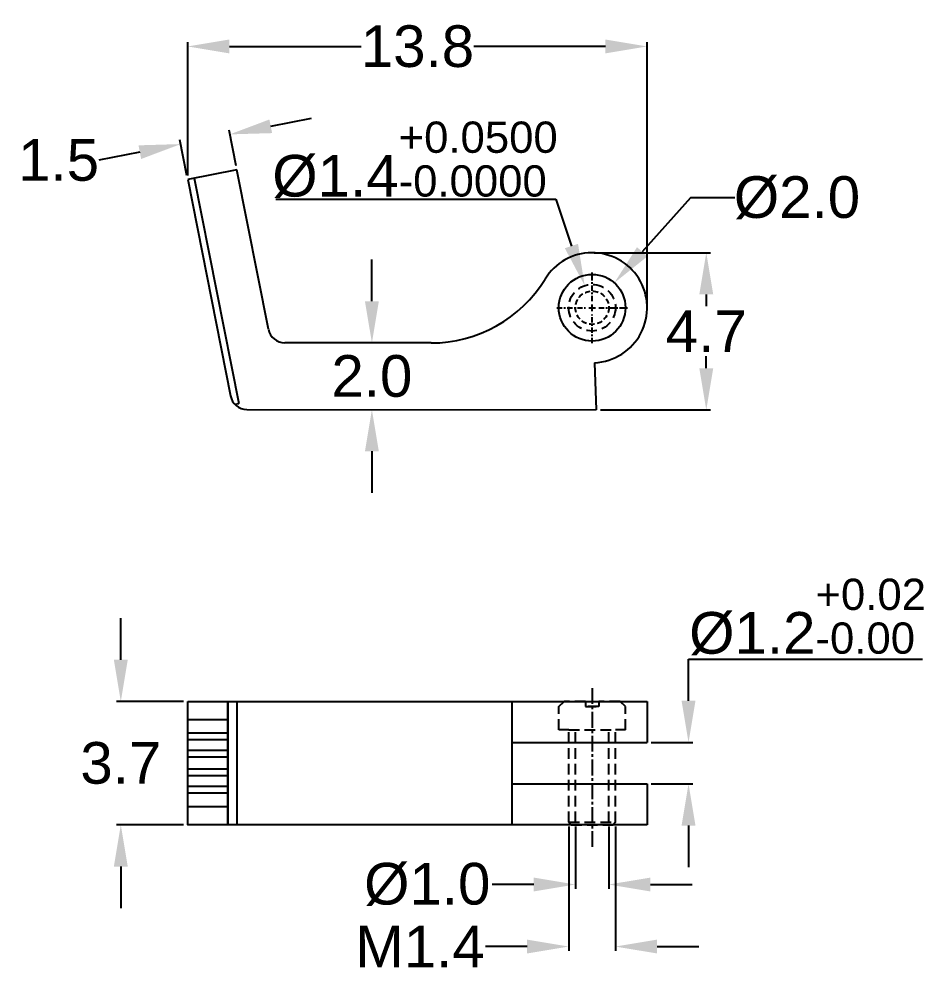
# Model space of a CAD drawing. Header units: millimetres. Extents: x 1186 to 2336, y 1181 to 1549.
# Drawn here: x 1951.5 to 2005.6, y 1327.1 to 1384.3 of the extents above; entities that cross this region are included whole.
import ezdxf

# ---------------------------------------------------------------- set-up
doc = ezdxf.new("R2010")
doc.units = ezdxf.units.MM
for name, pattern in [('CENTER', [50.8, 31.75, -6.35, 6.35, -6.35]), ('CENTER2', [28.575, 19.05, -3.175, 3.175, -3.175]), ('HIDDEN', [9.525, 6.35, -3.175]), ('HIDDEN2', [0.1875, 0.125, -0.0625])]:
    doc.linetypes.add(name, pattern=pattern)
for name, color, linetype in [('Center Line', 2, 'CENTER2'), ('Dimension', 3, 'Continuous'), ('Hidden Line', 1, 'HIDDEN2')]:
    doc.layers.add(name, color=color, linetype=linetype)
doc.styles.get("Standard").update_dxf_attribs({"font": 'arial.ttf'})
doc.dimstyles.get("Standard").update_dxf_attribs({"dimtxt": 0.18, "dimasz": 0.18, "dimexe": 0.18, "dimexo": 0.0625, "dimgap": 0.09, "dimtad": 0, "dimtih": 1, "dimtoh": 1, "dimdec": 4, "dimzin": 0, "dimdsep": 46, "dimtxsty": 'Standard', "dimcen": 0.09, "dimadec": 0, "dimazin": 0, "dimtfac": 1, "dimtdec": 4, "dimtofl": 0, "dimtmove": 0, "dimatfit": 3, "dimfxl": 1, "dimtolj": 1, "dimtzin": 0, "dimarcsym": 0})
doc.dimstyles.new('Standard$0', dxfattribs={"dimtxt": 2.3, "dimasz": 2, "dimexe": 1, "dimexo": 1, "dimgap": 1, "dimtad": 0, "dimtih": 1, "dimtoh": 1, "dimdec": 1, "dimzin": 0, "dimdsep": 46, "dimtxsty": 'Standard', "dimcen": 0, "dimclrd": 4, "dimclre": 4, "dimclrt": 4, "dimadec": 1, "dimazin": 0, "dimtfac": 1, "dimtdec": 1, "dimtofl": 0, "dimtmove": 0, "dimatfit": 0, "dimfxl": 1, "dimtolj": 1, "dimtzin": 0, "dimarcsym": 0})

# ---------------------------------------------------------------- blocks, each defined once
blk = doc.blocks.new('*U146')
at = {"color": 0, "linetype": 'CENTER', "ltscale": 0.01, "transparency": 16777216}
for p, q in [((0, 0.4), (0, 2.12)), ((-2.12, 0), (-0.4, 0)), ((0.4, 0), (2.12, 0)), ((0, -2.12), (0, -0.4))]:
    blk.add_line(p, q, dxfattribs=at)
at = {"color": 0, "linetype": 'Continuous', "ltscale": 0.01, "transparency": 16777216}
for p, q in [((-0.2, 0), (0.2, 0)), ((0, -0.2), (0, 0.2))]:
    blk.add_line(p, q, dxfattribs=at)
blk = doc.blocks.new('*D210')
at = {"layer": 'Defpoints', "color": 0, "transparency": 16777216}
for p in [(1961.146, 1376.833), (1964.51, 1375.288), (1961.567, 1374.707)]:
    blk.add_point(p, dxfattribs=at)
at = {"layer": 'Dimension', "color": 3, "lineweight": -2, "transparency": 16777216}
for p, q in [((1966.542, 1377.899), (1968.995, 1378.384)), ((1964.461, 1375.533), (1964.041, 1377.66)), ((1961.518, 1374.952), (1961.098, 1377.079)), ((1958.694, 1376.349), (1956.241, 1375.864))]:
    blk.add_line(p, q, dxfattribs=at)
at = {"layer": 'Dimension', "color": 3, "transparency": 16777216}
for points in [[(1966.461, 1378.308), (1966.623, 1377.49), (1964.09, 1377.415)], [(1958.613, 1376.757), (1958.775, 1375.94), (1961.146, 1376.833)]]:
    blk.add_solid(points, dxfattribs=at)
at = {"layer": 'Dimension', "transparency": 16777216, "insert": (1953.824, 1375.864), "char_height": 2.5, "attachment_point": 5}
blk.add_mtext('\\A1;1.5', dxfattribs=at)
blk = doc.blocks.new('*D211')
at = {"layer": 'Defpoints', "color": 0, "transparency": 16777216}
for p in [(1989.107, 1340.941), (1989.107, 1338.461), (1991.587, 1338.461)]:
    blk.add_point(p, dxfattribs=at)
at = {"layer": 'Dimension', "color": 3, "lineweight": -2, "transparency": 16777216}
for p, q in [((1991.587, 1343.441), (1991.587, 1345.941)), ((1991.587, 1345.941), (2005.611, 1345.941)), ((1989.357, 1340.941), (1991.837, 1340.941)), ((1989.357, 1338.461), (1991.837, 1338.461)), ((1991.587, 1335.961), (1991.587, 1333.461))]:
    blk.add_line(p, q, dxfattribs=at)
at = {"layer": 'Dimension', "color": 3, "transparency": 16777216}
for points in [[(1991.17, 1343.441), (1992.003, 1343.441), (1991.587, 1340.941)], [(1991.17, 1335.961), (1992.003, 1335.961), (1991.587, 1338.461)]]:
    blk.add_solid(points, dxfattribs=at)
at = {"layer": 'Dimension', "transparency": 16777216, "insert": (1998.724, 1348.469), "char_height": 2.5, "attachment_point": 5}
blk.add_mtext('%%c1.2{\\H1.875;\\S+0.02^ -0.00;}', dxfattribs=at)
blk = doc.blocks.new('*D212')
at = {"layer": 'Defpoints', "color": 0, "transparency": 16777216}
for p in [(1985.673, 1370.316), (1992.651, 1370.316), (1986.054, 1360.891)]:
    blk.add_point(p, dxfattribs=at)
at = {"layer": 'Dimension', "color": 3, "lineweight": -2, "transparency": 16777216}
for p, q in [((1985.923, 1370.316), (1992.901, 1370.316)), ((1992.651, 1367.816), (1992.651, 1367.104)), ((1992.651, 1363.391), (1992.651, 1364.104)), ((1986.304, 1360.891), (1992.901, 1360.891))]:
    blk.add_line(p, q, dxfattribs=at)
at = {"layer": 'Dimension', "color": 3, "transparency": 16777216}
for points in [[(1992.234, 1367.816), (1993.068, 1367.816), (1992.651, 1370.316)], [(1992.234, 1363.391), (1993.068, 1363.391), (1992.651, 1360.891)]]:
    blk.add_solid(points, dxfattribs=at)
at = {"layer": 'Dimension', "transparency": 16777216, "insert": (1992.651, 1365.604), "char_height": 2.5, "attachment_point": 5}
blk.add_mtext('\\A1;4.7', dxfattribs=at)
blk = doc.blocks.new('*D213')
at = {"layer": 'Defpoints', "color": 0, "transparency": 16777216}
for p in [(1961.567, 1382.689), (1961.567, 1374.707), (1989.107, 1367.019)]:
    blk.add_point(p, dxfattribs=at)
at = {"layer": 'Dimension', "color": 3, "lineweight": -2, "transparency": 16777216}
for p, q in [((1961.567, 1374.957), (1961.567, 1382.939)), ((1964.067, 1382.689), (1971.955, 1382.689)), ((1986.607, 1382.689), (1978.718, 1382.689)), ((1989.107, 1367.269), (1989.107, 1382.939))]:
    blk.add_line(p, q, dxfattribs=at)
at = {"layer": 'Dimension', "color": 3, "transparency": 16777216}
for points in [[(1964.067, 1383.105), (1964.067, 1382.272), (1961.567, 1382.689)], [(1986.607, 1383.105), (1986.607, 1382.272), (1989.107, 1382.689)]]:
    blk.add_solid(points, dxfattribs=at)
at = {"layer": 'Dimension', "transparency": 16777216, "insert": (1975.337, 1382.689), "char_height": 2.5, "attachment_point": 5}
blk.add_mtext('\\A1;13.8', dxfattribs=at)
blk = doc.blocks.new('*D197')
at = {"layer": 'Defpoints', "color": 0, "transparency": 16777216}
for p in [(1961.567, 1343.401), (1957.554, 1336.001), (1961.567, 1336.001)]:
    blk.add_point(p, dxfattribs=at)
at = {"layer": 'Dimension', "color": 3, "lineweight": -2, "transparency": 16777216}
for p, q in [((1957.554, 1345.901), (1957.554, 1348.401)), ((1961.317, 1343.401), (1957.304, 1343.401)), ((1961.317, 1336.001), (1957.304, 1336.001)), ((1957.554, 1333.501), (1957.554, 1331.001))]:
    blk.add_line(p, q, dxfattribs=at)
at = {"layer": 'Dimension', "color": 3, "transparency": 16777216}
for points in [[(1957.138, 1345.901), (1957.971, 1345.901), (1957.554, 1343.401)], [(1957.138, 1333.501), (1957.971, 1333.501), (1957.554, 1336.001)]]:
    blk.add_solid(points, dxfattribs=at)
at = {"layer": 'Dimension', "transparency": 16777216, "insert": (1957.554, 1339.701), "char_height": 2.5, "attachment_point": 5}
blk.add_mtext('\\A1;3.7', dxfattribs=at)
blk = doc.blocks.new('*D198')
at = {"layer": 'Defpoints', "color": 0, "transparency": 16777216}
for p in [(1987.141, 1368.509), (1984.472, 1365.529)]:
    blk.add_point(p, dxfattribs=at)
at = {"layer": 'Dimension', "color": 0, "lineweight": -2, "transparency": 16777216}
for p, q in [((1991.708, 1373.607), (1988.809, 1370.371)), ((1994.368, 1373.607), (1991.708, 1373.607)), ((1985.717, 1367.019), (1985.897, 1367.019)), ((1985.807, 1366.929), (1985.807, 1367.109))]:
    blk.add_line(p, q, dxfattribs=at)
at = {"layer": 'Dimension', "color": 0, "transparency": 16777216}
blk.add_solid([(1988.499, 1370.649), (1989.119, 1370.093), (1987.141, 1368.509)], dxfattribs=at)
at = {"layer": 'Dimension', "color": 0, "transparency": 16777216, "insert": (1998.09, 1373.607), "char_height": 2.5, "attachment_point": 5}
blk.add_mtext('\\A1;%%c2.0', dxfattribs=at)
blk = doc.blocks.new('*D199')
at = {"layer": 'Defpoints', "color": 0, "transparency": 16777216}
for p in [(1985.362, 1368.346), (1986.251, 1365.691)]:
    blk.add_point(p, dxfattribs=at)
at = {"layer": 'Dimension', "color": 0, "lineweight": -2, "transparency": 16777216}
for p, q in [((1966.84, 1373.52), (1983.63, 1373.52)), ((1983.63, 1373.52), (1984.568, 1370.717)), ((1985.717, 1367.019), (1985.897, 1367.019)), ((1985.807, 1366.929), (1985.807, 1367.109))]:
    blk.add_line(p, q, dxfattribs=at)
at = {"layer": 'Dimension', "color": 0, "transparency": 16777216}
blk.add_solid([(1984.963, 1370.849), (1984.173, 1370.585), (1985.362, 1368.346)], dxfattribs=at)
at = {"layer": 'Dimension', "color": 0, "transparency": 16777216, "insert": (1975.19, 1375.887), "char_height": 2.5, "attachment_point": 5}
blk.add_mtext('%%c1.4{\\H1.875;\\S+0.0500^ -0.0000;}', dxfattribs=at)
blk = doc.blocks.new('*D200')
at = {"layer": 'Defpoints', "color": 0, "transparency": 16777216}
for p in [(1984.807, 1336.16), (1986.807, 1336.16), (1984.807, 1332.424)]:
    blk.add_point(p, dxfattribs=at)
at = {"layer": 'Dimension', "color": 3, "lineweight": -2, "transparency": 16777216}
for p, q in [((1984.807, 1335.91), (1984.807, 1332.174)), ((1986.807, 1335.91), (1986.807, 1332.174)), ((1982.307, 1332.424), (1979.807, 1332.424)), ((1989.307, 1332.424), (1991.807, 1332.424))]:
    blk.add_line(p, q, dxfattribs=at)
at = {"layer": 'Dimension', "color": 3, "transparency": 16777216}
for points in [[(1982.307, 1332.84), (1982.307, 1332.007), (1984.807, 1332.424)], [(1989.307, 1332.84), (1989.307, 1332.007), (1986.807, 1332.424)]]:
    blk.add_solid(points, dxfattribs=at)
at = {"layer": 'Dimension', "transparency": 16777216, "insert": (1975.925, 1332.424), "char_height": 2.5, "attachment_point": 5}
blk.add_mtext('\\A1;%%C1.0', dxfattribs=at)
blk = doc.blocks.new('*D201')
at = {"layer": 'Defpoints', "color": 0, "transparency": 16777216}
for p in [(1984.407, 1336.16), (1987.207, 1336.16), (1984.407, 1328.702)]:
    blk.add_point(p, dxfattribs=at)
at = {"layer": 'Dimension', "color": 3, "lineweight": -2, "transparency": 16777216}
for p, q in [((1984.407, 1335.91), (1984.407, 1328.452)), ((1987.207, 1335.91), (1987.207, 1328.452)), ((1981.907, 1328.702), (1979.407, 1328.702)), ((1989.707, 1328.702), (1992.207, 1328.702))]:
    blk.add_line(p, q, dxfattribs=at)
at = {"layer": 'Dimension', "color": 3, "transparency": 16777216}
for points in [[(1981.907, 1329.119), (1981.907, 1328.286), (1984.407, 1328.702)], [(1989.707, 1329.119), (1989.707, 1328.286), (1987.207, 1328.702)]]:
    blk.add_solid(points, dxfattribs=at)
at = {"layer": 'Dimension', "transparency": 16777216, "insert": (1975.488, 1328.702), "char_height": 2.5, "attachment_point": 5}
blk.add_mtext('\\A1;M1.4', dxfattribs=at)
blk = doc.blocks.new('*D202')
at = {"layer": 'Defpoints', "color": 0, "transparency": 16777216}
for p in [(1972.611, 1364.909), (1972.606, 1360.909), (1972.606, 1360.909)]:
    blk.add_point(p, dxfattribs=at)
at = {"layer": 'Dimension', "color": 3, "lineweight": -2, "transparency": 16777216}
for p, q in [((1972.606, 1367.409), (1972.606, 1369.909)), ((1972.361, 1364.909), (1972.356, 1364.909)), ((1972.606, 1358.409), (1972.606, 1355.909))]:
    blk.add_line(p, q, dxfattribs=at)
at = {"layer": 'Dimension', "color": 3, "transparency": 16777216}
for points in [[(1972.189, 1367.409), (1973.022, 1367.409), (1972.606, 1364.909)], [(1972.189, 1358.409), (1973.022, 1358.409), (1972.606, 1360.909)]]:
    blk.add_solid(points, dxfattribs=at)
at = {"layer": 'Dimension', "transparency": 16777216, "insert": (1972.606, 1362.909), "char_height": 2.5, "attachment_point": 5}
blk.add_mtext('\\A1;2.0', dxfattribs=at)

msp = doc.modelspace()

# ---------------------------------------------------------------- linework, layer by layer
for p, q in [((1964.50964, 1375.28823), (1961.56653, 1374.70679)), ((1966.39951, 1365.72223), (1964.50964, 1375.28823)), ((1961.56653, 1374.70679), (1964.13118, 1361.72521)), ((1961.95895, 1374.78431), (1964.62883, 1361.27008)), ((1976.1497, 1364.90448), (1967.37923, 1364.91604)), ((1985.95731, 1363.72238), (1986.05438, 1360.89142)), ((1964.39361, 1361.22361), (1964.62883, 1361.27008)), ((1965.1109, 1360.91903), (1986.05438, 1360.89142)), ((1961.56653, 1343.40124), (1989.10651, 1343.40124)), ((1961.56653, 1336.00124), (1961.56653, 1343.40124)), ((1963.96653, 1336.00124), (1963.96653, 1343.40124)), ((1964.52784, 1336.00124), (1964.52784, 1343.40124)), ((1981.00651, 1336.00124), (1981.00651, 1343.40124)), ((1989.10651, 1343.40124), (1989.10651, 1340.94124)), ((1963.96653, 1342.31025), (1961.56653, 1342.31025)), ((1963.96653, 1341.51025), (1961.56653, 1341.51025)), ((1963.96653, 1341.11025), (1961.56653, 1341.11025)), ((1981.00651, 1340.94124), (1989.10651, 1340.94124)), ((1963.96653, 1340.45639), (1961.56653, 1340.45639)), ((1963.96653, 1340.05639), (1961.56653, 1340.05639)), ((1963.96653, 1339.3461), (1961.56653, 1339.3461)), ((1963.96653, 1338.9461), (1961.56653, 1338.9461)), ((1981.00651, 1338.46124), (1989.10651, 1338.46124)), ((1989.10651, 1338.46124), (1989.10651, 1336.00124)), ((1963.96653, 1338.31025), (1961.56653, 1338.31025)), ((1963.96653, 1337.89223), (1961.56653, 1337.89223)), ((1963.96653, 1337.09223), (1961.56653, 1337.09223)), ((1989.10651, 1336.00124), (1961.56653, 1336.00124))]:
    msp.add_line(p, q)
msp.add_lwpolyline([(1961.56653, 1343.40124), (1963.96653, 1343.40124), (1963.96653, 1336.00124), (1961.56653, 1336.00124)], close=True)
msp.add_circle((1985.80651, 1367.01893), 2)
for centre, radius, start, end in [((1985.80651, 1367.01893), 3.3, 32.217622, 148.611081), ((1976.16025, 1372.90447), 8, 269.924457, 328.611081), ((1985.80651, 1367.01893), 3.3, 272.619021, 32.217622), ((1967.38055, 1365.91604), 1, 191.175485, 269.924457), ((1965.11222, 1361.91903), 1, 191.175485, 269.924457)]:
    msp.add_arc(centre, radius, start, end)
at = {"layer": 'Center Line', "ltscale": 0.05}
msp.add_line((1985.80651, 1344.20443), (1985.80651, 1334.54063), dxfattribs=at)
at = {"layer": 'Hidden Line', "linetype": 'HIDDEN', "ltscale": 0.1}
for p, q in [((1983.80651, 1343.10124), (1984.12745, 1343.40124)), ((1983.80651, 1341.70124), (1983.80651, 1343.10124)), ((1985.40651, 1343.40124), (1984.12745, 1343.40124)), ((1985.40651, 1343.40124), (1985.40651, 1343.10124)), ((1985.40651, 1343.10124), (1986.20651, 1343.10124)), ((1986.20651, 1343.10124), (1985.40651, 1343.10124)), ((1987.48558, 1343.40124), (1986.20651, 1343.40124)), ((1986.20651, 1343.40124), (1986.20651, 1343.10124)), ((1987.80651, 1343.10124), (1987.48558, 1343.40124)), ((1987.80651, 1341.70124), (1987.80651, 1343.10124)), ((1984.40651, 1341.70124), (1983.80651, 1341.70124)), ((1984.40651, 1336.15975), (1984.40651, 1341.70124)), ((1984.40651, 1341.70124), (1987.20651, 1341.70124)), ((1984.80651, 1336.15975), (1984.80651, 1341.70124)), ((1986.80651, 1336.15975), (1986.80651, 1341.70124)), ((1987.80651, 1341.70124), (1987.20651, 1341.70124)), ((1987.20651, 1336.15975), (1987.20651, 1341.70124)), ((1984.40651, 1336.15975), (1984.55174, 1336.00124)), ((1984.40651, 1336.15975), (1987.20651, 1336.15975)), ((1987.20651, 1336.15975), (1987.06129, 1336.00124)), ((1984.55174, 1336.00124), (1987.06129, 1336.00124))]:
    msp.add_line(p, q, dxfattribs=at)
msp.add_circle((1985.80651, 1367.01893), 1.4, dxfattribs=at)
at = {"layer": 'Hidden Line', "linetype": 'HIDDEN', "ltscale": 0.05}
msp.add_circle((1985.80651, 1367.01893), 1, dxfattribs=at)

# ---------------------------------------------------------------- block references
at = {"color": 2, "linetype": 'CENTER', "ltscale": 0.01}
msp.add_blockref('*U146', (1985.80651, 1367.01893), dxfattribs=at)

# ---------------------------------------------------------------- dimensions: what is measured, and where the dimension line sits
at = {"layer": 'Dimension'}
dim = msp.add_linear_dim(base=(1961.56653, 1382.6887), p1=(1989.10651, 1367.01893), p2=(1961.56653, 1374.70679), dimstyle='Standard$0', override={"dimtxt": 2.5, "dimasz": 2.5, "dimexe": 0.25, "dimexo": 0.25, "dimgap": 0.25, "dimlfac": 0.5, "dimclrd": 3, "dimclre": 3, "dimclrt": 256, "dimadec": 2, "dimtdec": 2, "dimatfit": 3}, dxfattribs=at)
dim.commit()
dim.dimension.update_dxf_attribs({"geometry": '*D213', "text_midpoint": (1975.33652, 1382.6887)})
dim = msp.add_aligned_dim(p1=(1964.50964, 1375.28823), p2=(1961.56653, 1374.70679), distance=-2.16757, dimstyle='Standard$0', override={"dimtxt": 2.5, "dimasz": 2.5, "dimexe": 0.25, "dimexo": 0.25, "dimgap": 0.25, "dimlfac": 0.5, "dimclrd": 3, "dimclre": 3, "dimclrt": 256, "dimadec": 2, "dimtdec": 2, "dimatfit": 3}, dxfattribs=at)
dim.commit()
dim.dimension.update_dxf_attribs({"geometry": '*D210', "text_midpoint": (1953.82377, 1375.86418)})
for p1, p2, override, picture, middle in [((1986.25104, 1365.69138), (1985.36199, 1368.34648), {"dimtxt": 2.5, "dimasz": 2.5, "dimtad": 3, "dimtih": 1, "dimtoh": 1, "dimdec": 1, "dimlfac": 0.5, "dimpost": '%%c<>', "dimtol": 1, "dimtp": 0.05, "dimtm": 1e-09, "dimtfac": 0.75, "dimtolj": 0}, '*D199', (1975.1897, 1373.51962)), ((1984.47208, 1365.52921), (1987.14095, 1368.50865), {"dimtxt": 2.5, "dimasz": 2.5, "dimtad": 0, "dimtih": 1, "dimtoh": 1, "dimdec": 1, "dimlfac": 0.5, "dimpost": '%%c<>'}, '*D198', (1998.08961, 1373.6073))]:
    dim = msp.add_diameter_dim_2p(p1=p1, p2=p2, dimstyle='Standard', override=override, dxfattribs=at)
    dim.commit()
    dim.dimension.update_dxf_attribs({"geometry": picture, "text_midpoint": middle, "dimtype": 163})
for base, p1, p2, picture, middle in [((1972.60565, 1360.90915), (1972.61092, 1364.90915), (1972.60565, 1360.90915), '*D202', (1972.60565, 1362.90915)), ((1992.65096, 1370.31623), (1986.05438, 1360.89142), (1985.67313, 1370.31623), '*D212', (1992.65096, 1365.60382))]:
    dim = msp.add_linear_dim(base=base, p1=p1, p2=p2, angle=90, dimstyle='Standard$0', override={"dimtxt": 2.5, "dimasz": 2.5, "dimexe": 0.25, "dimexo": 0.25, "dimgap": 0.25, "dimlfac": 0.5, "dimclrd": 3, "dimclre": 3, "dimclrt": 256, "dimadec": 2, "dimtdec": 2, "dimatfit": 3}, dxfattribs=at)
    dim.commit()
    dim.dimension.update_dxf_attribs({"geometry": picture, "text_midpoint": middle})
for base, p1, p2, override, picture, middle in [((1991.58682, 1338.46124), (1989.10651, 1340.94124), (1989.10651, 1338.46124), {"dimtxt": 2.5, "dimasz": 2.5, "dimexe": 0.25, "dimexo": 0.25, "dimgap": 0.25, "dimtad": 3, "dimlfac": 0.5, "dimpost": '%%c<>', "dimclrd": 3, "dimclre": 3, "dimclrt": 256, "dimadec": 2, "dimtol": 1, "dimtp": 0.02, "dimtm": 1e-09, "dimtfac": 0.75, "dimtdec": 2, "dimatfit": 3, "dimtolj": 0}, '*D211', (1998.72375, 1345.94124)), ((1957.55446, 1336.00124), (1961.56653, 1343.40124), (1961.56653, 1336.00124), {"dimtxt": 2.5, "dimasz": 2.5, "dimexe": 0.25, "dimexo": 0.25, "dimgap": 0.25, "dimlfac": 0.5, "dimclrd": 3, "dimclre": 3, "dimclrt": 256, "dimadec": 2, "dimtdec": 2, "dimatfit": 3}, '*D197', (1957.55446, 1339.70124))]:
    dim = msp.add_linear_dim(base=base, p1=p1, p2=p2, angle=90, dimstyle='Standard$0', override=override, dxfattribs=at)
    dim.commit()
    dim.dimension.update_dxf_attribs({"geometry": picture, "text_midpoint": middle, "dimtype": 160})
dim = msp.add_linear_dim(base=(1984.40651, 1328.70237), p1=(1987.20651, 1336.15975), p2=(1984.40651, 1336.15975), dimstyle='Standard$0', override={"dimtxt": 2.5, "dimasz": 2.5, "dimexe": 0.25, "dimexo": 0.25, "dimgap": 0.25, "dimlfac": 0.5, "dimpost": 'M<>', "dimclrd": 3, "dimclre": 3, "dimclrt": 256, "dimadec": 2, "dimtdec": 2, "dimatfit": 3}, dxfattribs=at)
dim.commit()
dim.dimension.update_dxf_attribs({"geometry": '*D201', "text_midpoint": (1975.48837, 1328.70237), "dimtype": 160})
dim = msp.add_linear_dim(base=(1984.80651, 1332.42376), p1=(1986.80651, 1336.15975), p2=(1984.80651, 1336.15975), text='%%C<>', dimstyle='Standard$0', override={"dimtxt": 2.5, "dimasz": 2.5, "dimexe": 0.25, "dimexo": 0.25, "dimgap": 0.25, "dimlfac": 0.5, "dimclrd": 3, "dimclre": 3, "dimclrt": 256, "dimadec": 2, "dimtdec": 2, "dimatfit": 3}, dxfattribs=at)
dim.commit()
dim.dimension.update_dxf_attribs({"geometry": '*D200', "text_midpoint": (1975.92503, 1332.42376)})

doc.saveas('drawing.dxf')
